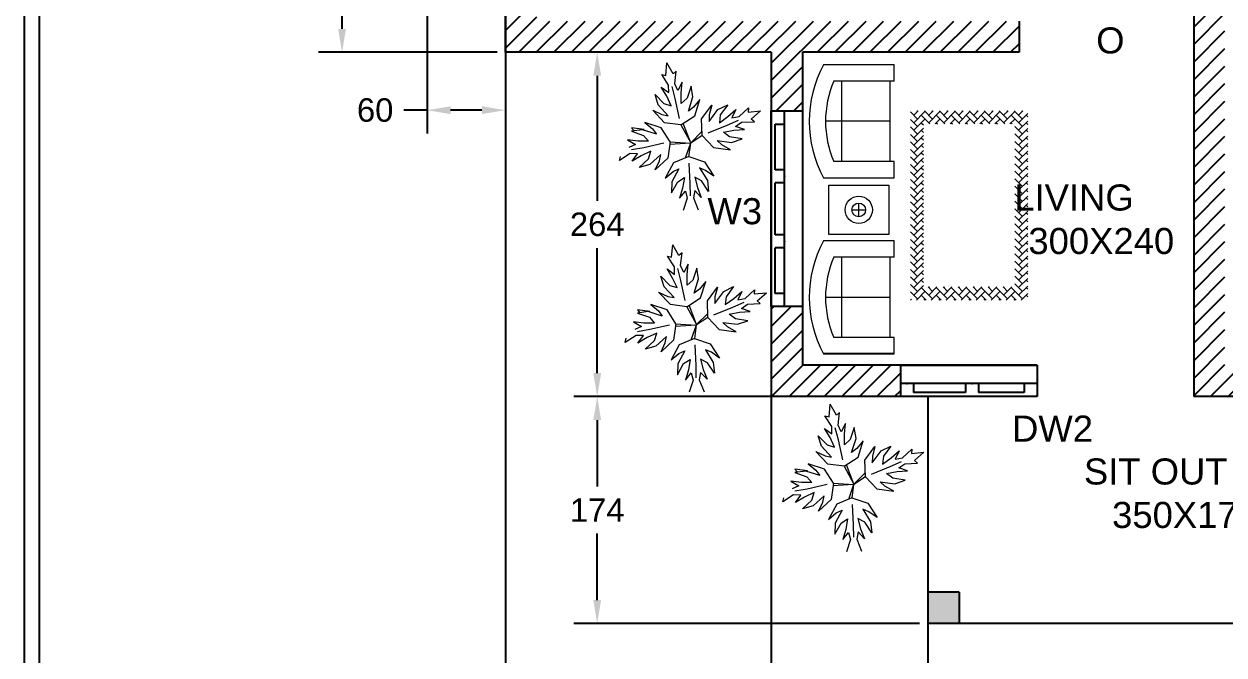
# Model space of a CAD drawing. Header units: inches. Extents: x -2903 to 3367, y -161 to 1064.
# Drawn here: x 512.25 to 521.45, y 584.16 to 589 of the extents above; entities that cross this region are included whole.
import ezdxf

# ---------------------------------------------------------------- set-up
doc = ezdxf.new("R2010")
doc.units = ezdxf.units.IN
doc.header["$MEASUREMENT"] = 0
doc.layers.add('furni', color=130, linetype='Continuous', lineweight=13)
doc.layers.add('landscape', color=84, linetype='Continuous', lineweight=0)
doc.layers.add('PLAN', color=10, linetype='Continuous')
doc.styles.get("Standard").update_dxf_attribs({"font": 'arial.ttf'})
doc.dimstyles.get("Standard").update_dxf_attribs({"dimtxt": 0.18, "dimasz": 0.18, "dimexe": 0.18, "dimexo": 0.0625, "dimgap": 0.09, "dimtad": 0, "dimtih": 1, "dimtoh": 1, "dimdec": 0, "dimlfac": 100, "dimzin": 0, "dimdsep": 46, "dimtxsty": 'Standard', "dimcen": 0.09, "dimadec": 0, "dimazin": 0, "dimtfac": 1, "dimtdec": 0, "dimtofl": 0, "dimtmove": 0, "dimatfit": 3, "dimfxl": 1, "dimtolj": 1, "dimtzin": 0, "dimarcsym": 0})

# ---------------------------------------------------------------- blocks, each defined once
blk = doc.blocks.new('*D602')
at = {"color": 0, "lineweight": -2, "transparency": 16777216}
for p, q in [((519.1802, 584.3408), (519.1802, 583.7264)), ((522.9602, 584.3408), (522.9602, 583.7264)), ((519.3602, 583.9064), (520.7813, 583.9064)), ((522.7802, 583.9064), (521.3592, 583.9064))]:
    blk.add_line(p, q, dxfattribs=at)
at = {"color": 0, "transparency": 16777216}
for points in [[(519.3602, 583.9364), (519.3602, 583.8764), (519.1802, 583.9064)], [(522.7802, 583.9364), (522.7802, 583.8764), (522.9602, 583.9064)]]:
    blk.add_solid(points, dxfattribs=at)
at = {"layer": 'Defpoints', "color": 0, "transparency": 16777216}
for p in [(519.1802, 584.4033), (522.9602, 584.4033), (519.1802, 583.9064)]:
    blk.add_point(p, dxfattribs=at)
at = {"color": 0, "transparency": 16777216, "insert": (521.0702, 583.9064), "char_height": 0.18, "attachment_point": 5}
blk.add_mtext('\\A1;378', dxfattribs=at)
blk = doc.blocks.new('*D603')
at = {"color": 0, "lineweight": -2, "transparency": 16777216}
for p, q in [((517.9802, 586.0808), (517.9802, 583.7264)), ((519.1802, 586.0808), (519.1802, 583.7264)), ((518.1602, 583.9064), (518.3002, 583.9064)), ((519.0002, 583.9064), (518.8603, 583.9064))]:
    blk.add_line(p, q, dxfattribs=at)
at = {"color": 0, "transparency": 16777216}
for points in [[(518.1602, 583.9364), (518.1602, 583.8764), (517.9802, 583.9064)], [(519.0002, 583.9364), (519.0002, 583.8764), (519.1802, 583.9064)]]:
    blk.add_solid(points, dxfattribs=at)
at = {"layer": 'Defpoints', "color": 0, "transparency": 16777216}
for p in [(517.9802, 586.1433), (519.1802, 586.1433), (517.9802, 583.9064)]:
    blk.add_point(p, dxfattribs=at)
at = {"color": 0, "transparency": 16777216, "insert": (518.5802, 583.9064), "char_height": 0.18, "attachment_point": 5}
blk.add_mtext('\\A1;120', dxfattribs=at)
blk = doc.blocks.new('*D604')
at = {"color": 0, "lineweight": -2, "transparency": 16777216}
for p, q in [((517.9177, 588.7833), (516.4646, 588.7833)), ((516.6446, 588.6033), (516.6446, 587.6452)), ((516.6446, 586.3233), (516.6446, 587.2814)), ((517.9177, 586.1433), (516.4646, 586.1433))]:
    blk.add_line(p, q, dxfattribs=at)
at = {"color": 0, "transparency": 16777216}
for points in [[(516.6146, 588.6033), (516.6746, 588.6033), (516.6446, 588.7833)], [(516.6146, 586.3233), (516.6746, 586.3233), (516.6446, 586.1433)]]:
    blk.add_solid(points, dxfattribs=at)
at = {"layer": 'Defpoints', "color": 0, "transparency": 16777216}
for p in [(516.6446, 588.7833), (517.9802, 588.7833), (517.9802, 586.1433)]:
    blk.add_point(p, dxfattribs=at)
at = {"color": 0, "transparency": 16777216, "insert": (516.6446, 587.4633), "char_height": 0.18, "attachment_point": 5}
blk.add_mtext('\\A1;264', dxfattribs=at)
blk = doc.blocks.new('*D605')
at = {"color": 0, "lineweight": -2, "transparency": 16777216}
for p, q in [((519.1177, 586.1433), (516.4646, 586.1433)), ((516.6446, 585.9633), (516.6446, 585.4536)), ((516.6446, 584.5833), (516.6446, 585.0929)), ((519.1177, 584.4033), (516.4646, 584.4033))]:
    blk.add_line(p, q, dxfattribs=at)
at = {"color": 0, "transparency": 16777216}
for points in [[(516.6146, 585.9633), (516.6746, 585.9633), (516.6446, 586.1433)], [(516.6146, 584.5833), (516.6746, 584.5833), (516.6446, 584.4033)]]:
    blk.add_solid(points, dxfattribs=at)
at = {"layer": 'Defpoints', "color": 0, "transparency": 16777216}
for p in [(516.6446, 586.1433), (519.1802, 586.1433), (519.1802, 584.4033)]:
    blk.add_point(p, dxfattribs=at)
at = {"color": 0, "transparency": 16777216, "insert": (516.6446, 585.2733), "char_height": 0.18, "attachment_point": 5}
blk.add_mtext('\\A1;174', dxfattribs=at)
blk = doc.blocks.new('*D606')
at = {"color": 0, "lineweight": -2, "transparency": 16777216}
for p, q in [((515.9402, 588.7208), (515.9402, 583.7264)), ((517.9802, 588.7208), (517.9802, 583.7264)), ((516.1202, 583.9064), (516.6702, 583.9064)), ((517.8002, 583.9064), (517.2502, 583.9064))]:
    blk.add_line(p, q, dxfattribs=at)
at = {"color": 0, "transparency": 16777216}
for points in [[(516.1202, 583.9364), (516.1202, 583.8764), (515.9402, 583.9064)], [(517.8002, 583.9364), (517.8002, 583.8764), (517.9802, 583.9064)]]:
    blk.add_solid(points, dxfattribs=at)
at = {"layer": 'Defpoints', "color": 0, "transparency": 16777216}
for p in [(515.9402, 588.7833), (517.9802, 588.7833), (517.9802, 583.9064)]:
    blk.add_point(p, dxfattribs=at)
at = {"color": 0, "transparency": 16777216, "insert": (516.9602, 583.9064), "char_height": 0.18, "attachment_point": 5}
blk.add_mtext('\\A1;204', dxfattribs=at)
blk = doc.blocks.new('*D607')
at = {"color": 0, "lineweight": -2, "transparency": 16777216}
for p, q in [((515.8777, 590.8233), (514.5072, 590.8233)), ((514.6872, 590.6433), (514.6872, 589.9852)), ((514.6872, 588.9633), (514.6872, 589.6214)), ((515.8777, 588.7833), (514.5072, 588.7833))]:
    blk.add_line(p, q, dxfattribs=at)
at = {"color": 0, "transparency": 16777216}
for points in [[(514.6572, 590.6433), (514.7172, 590.6433), (514.6872, 590.8233)], [(514.6572, 588.9633), (514.7172, 588.9633), (514.6872, 588.7833)]]:
    blk.add_solid(points, dxfattribs=at)
at = {"layer": 'Defpoints', "color": 0, "transparency": 16777216}
for p in [(514.6872, 590.8233), (515.9402, 590.8233), (515.9402, 588.7833)]:
    blk.add_point(p, dxfattribs=at)
at = {"color": 0, "transparency": 16777216, "insert": (514.6872, 589.8033), "char_height": 0.18, "attachment_point": 5}
blk.add_mtext('\\A1;204', dxfattribs=at)
blk = doc.blocks.new('*D611')
at = {"color": 0, "lineweight": -2, "transparency": 16777216}
for p, q in [((515.3402, 590.7608), (515.3402, 588.1595)), ((515.9402, 590.7608), (515.9402, 588.1595)), ((515.3402, 588.3395), (515.1602, 588.3395)), ((515.7602, 588.3395), (515.5202, 588.3395))]:
    blk.add_line(p, q, dxfattribs=at)
at = {"color": 0, "transparency": 16777216}
for points in [[(515.5202, 588.3695), (515.5202, 588.3095), (515.3402, 588.3395)], [(515.7602, 588.3695), (515.7602, 588.3095), (515.9402, 588.3395)]]:
    blk.add_solid(points, dxfattribs=at)
at = {"layer": 'Defpoints', "color": 0, "transparency": 16777216}
for p in [(515.3402, 590.8233), (515.9402, 590.8233), (515.3402, 588.3395)]:
    blk.add_point(p, dxfattribs=at)
at = {"color": 0, "transparency": 16777216, "insert": (514.9411, 588.3395), "char_height": 0.18, "attachment_point": 5}
blk.add_mtext('\\A1;60', dxfattribs=at)

msp = doc.modelspace()

# ---------------------------------------------------------------- hatches: boundary and pattern name
h = msp.add_hatch()
h.set_pattern_fill('ANSI31', color=256, scale=0.03, style=0)
h.set_pattern_definition([(45, (-1350.99307, -1192.71519), (-0.067351921, 0.067351921), [])])
h.paths.add_polyline_path([(522.9602, 595.3033), (523.2002, 595.3033), (523.2002, 595.0633), (522.9602, 595.0633)])
h.paths.add_polyline_path([(517.9802, 586.8333), (518.2202, 586.8333), (518.2202, 586.3833), (518.9702, 586.3833), (518.9702, 586.1433), (517.9802, 586.1433)])
h.paths.add_polyline_path([(515.3402, 594.3033), (516.3302, 594.3033), (516.3302, 594.0633), (515.5802, 594.0633), (515.5802, 593.3133), (515.3402, 593.3133)])
h.paths.add_polyline_path([(515.9402, 589.5633), (516.1802, 589.5633), (516.1802, 589.0233), (519.8802, 589.0233), (519.8802, 588.7833), (518.2202, 588.7833), (518.2202, 588.3333), (517.9802, 588.3333), (517.9802, 588.7833), (515.9402, 588.7833)])
h.paths.add_polyline_path([(525.0602, 595.3033), (525.3002, 595.3033), (525.3002, 594.1633), (525.0602, 594.1633)])
h.paths.add_polyline_path([(521.8202, 595.3033), (522.0602, 595.3033), (522.0602, 592.6633), (521.8202, 592.6633), (521.8202, 594.0633), (521.0702, 594.0633), (521.0702, 594.3033), (521.8202, 594.3033)])
h.paths.add_polyline_path([(517.8302, 594.3033), (519.5702, 594.3033), (519.5702, 594.0633), (518.8202, 594.0633), (518.8202, 590.8233), (518.5802, 590.8233), (518.5802, 594.0633), (517.8302, 594.0633)])
h.paths.add_polyline_path([(522.8602, 591.1598, 0.018332), (522.8602, 591.1828), (522.8602, 591.5233), (521.8202, 591.5233), (521.8202, 591.7633), (525.0602, 591.7633), (525.0602, 592.6633), (525.3002, 592.6633), (525.3002, 591.2333), (525.0602, 591.2333), (525.0602, 591.5233), (523.1002, 591.5233), (523.1002, 589.9833), (522.3602, 589.9833), (522.3602, 590.2233), (522.8602, 590.2233)])
h.paths.add_polyline_path([(524.4602, 589.9833), (523.9002, 589.9833), (523.9002, 590.2233), (525.0602, 590.2233), (525.0602, 590.5133), (525.3002, 590.5133), (525.3002, 589.9833), (524.7002, 589.9833), (524.7002, 588.9333), (524.4602, 588.9333)])
h.paths.add_polyline_path([(521.2202, 590.2233), (521.4602, 590.2233), (521.4602, 586.3833), (523.4102, 586.3833), (523.4102, 586.1433), (521.2202, 586.1433)])
h.paths.add_polyline_path([(524.4602, 587.4333), (524.7002, 587.4333), (524.7002, 586.1433), (524.4602, 586.1433), (524.4602, 586.3833)])
h.paths.add_polyline_path([(525.7335, 585.0865), (524.8744, 585.0865), (524.8744, 585.4575), (525.7335, 585.4575)], flags=9)
h.paths.add_polyline_path([(524.2675, 583.7033), (523.4083, 583.7033), (523.4083, 584.0742), (524.2675, 584.0742)], flags=9)
h.paths.add_polyline_path([(521.499, 583.7197), (520.6399, 583.7197), (520.6399, 584.0907), (521.499, 584.0907)], flags=9)
h.paths.add_polyline_path([(519.0175, 583.7197), (518.1583, 583.7197), (518.1583, 584.0906), (519.0175, 584.0906)], flags=9)
h.paths.add_polyline_path([(517.0719, 587.2765), (516.2127, 587.2765), (516.2127, 587.6475), (517.0719, 587.6475)], flags=9)
h.paths.add_polyline_path([(517.0819, 585.0865), (516.2228, 585.0865), (516.2228, 585.4575), (517.0819, 585.4575)], flags=9)
h.paths.add_polyline_path([(517.3874, 583.7197), (516.5283, 583.7197), (516.5283, 584.0906), (517.3874, 584.0906)], flags=9)
h.paths.add_polyline_path([(515.1144, 589.6165), (514.2553, 589.6165), (514.2553, 589.9875), (515.1144, 589.9875)], flags=9)
h.paths.add_polyline_path([(515.1014, 592.3766), (514.2422, 592.3766), (514.2422, 592.7475), (515.1014, 592.7475)], flags=9)
h.paths.add_polyline_path([(515.1257, 588.1528), (514.2665, 588.1528), (514.2665, 588.5237), (515.1257, 588.5237)], flags=9)
h.paths.add_polyline_path([(526.4409, 592.4566), (525.5818, 592.4566), (525.5818, 592.8275), (526.4409, 592.8275)], flags=9)
h.paths.add_polyline_path([(526.3723, 589.4714), (525.5132, 589.4714), (525.5132, 589.8423), (526.3723, 589.8423)], flags=9)
h.paths.add_polyline_path([(526.7785, 587.8766), (525.9194, 587.8766), (525.9194, 588.2475), (526.7785, 588.2475)], flags=9)
h.paths.add_polyline_path([(524.1959, 585.7817), (523.6768, 585.7817), (523.6768, 586.1938), (524.1959, 586.1938)], flags=9)
h.paths.add_polyline_path([(523.792, 582.0984), (517.3939, 582.0984), (517.3939, 582.9226), (523.792, 582.9226)], flags=9)
h.paths.add_polyline_path([(524.2199, 578.9098), (520.6099, 578.9098), (520.6099, 580.8411), (524.2199, 580.8411)], flags=9)
h.paths.add_polyline_path([(527.4273, 578.6013), (524.9291, 578.6013), (524.9291, 580.8411), (527.4273, 580.8411)], flags=9)
h.paths.add_polyline_path([(520.1087, 580.3247), (518.0157, 580.3247), (518.0157, 580.8585), (520.1087, 580.8585)], flags=25)
h.paths.add_polyline_path([(520.1087, 580.3247), (518.0157, 580.3247), (518.0157, 580.8585), (520.1087, 580.8585)], flags=25)
h.paths.add_polyline_path([(524.3592, 595.3075), (523.8865, 595.3075), (523.8865, 595.7197), (524.3592, 595.7197)], flags=9)
h.paths.add_polyline_path([(515.9289, 589.6881), (515.6425, 589.6881), (515.6425, 590.1002), (515.9289, 590.1002)], flags=9)
h.paths.add_polyline_path([(525.5943, 590.6224), (525.3079, 590.6224), (525.3079, 591.0345), (525.5943, 591.0345)], flags=9)
h.paths.add_polyline_path([(517.9629, 587.3548), (517.4438, 587.3548), (517.4438, 587.7669), (517.9629, 587.7669)], flags=9)
h.paths.add_polyline_path([(515.3261, 592.2658), (514.807, 592.2658), (514.807, 592.678), (515.3261, 592.678)], flags=9)
h.paths.add_polyline_path([(517.2259, 594.2997), (516.7068, 594.2997), (516.7068, 594.7118), (517.2259, 594.7118)], flags=9)
h.paths.add_polyline_path([(520.5685, 594.275), (520.0494, 594.275), (520.0494, 594.6871), (520.5685, 594.6871)], flags=9)
h.paths.add_polyline_path([(525.8039, 593.1393), (525.2848, 593.1393), (525.2848, 593.5515), (525.8039, 593.5515)], flags=9)
h.paths.add_polyline_path([(525.2157, 588.0063), (524.6966, 588.0063), (524.6966, 588.4184), (525.2157, 588.4184)], flags=9)
h.paths.add_polyline_path([(523.7247, 589.8864), (523.2676, 589.8864), (523.2676, 590.2985), (523.7247, 590.2985)], flags=9)
h.paths.add_polyline_path([(522.7118, 594.9643), (522.2546, 594.9643), (522.2546, 595.3764), (522.7118, 595.3764)], flags=9)
h.paths.add_polyline_path([(522.1895, 591.9985), (521.7323, 591.9985), (521.7323, 592.4106), (522.1895, 592.4106)], flags=9)
h.paths.add_polyline_path([(522.0802, 589.8763), (521.623, 589.8763), (521.623, 590.2884), (522.0802, 590.2884)], flags=9)
h.paths.add_polyline_path([(518.3231, 590.7829), (517.8659, 590.7829), (517.8659, 591.1951), (518.3231, 591.1951)], flags=9)
h.paths.add_polyline_path([(520.5196, 585.6874), (519.7987, 585.6874), (519.7987, 586.0996), (520.5196, 586.0996)], flags=9)
h.paths.add_polyline_path([(520.7531, 588.6616), (520.4358, 588.6616), (520.4358, 589.0737), (520.7531, 589.0737)], flags=9)
h.paths.add_polyline_path([(516.9685, 589.1987), (516.3254, 589.1987), (516.3254, 589.6108), (516.9685, 589.6108)], flags=9)
h.paths.add_polyline_path([(524.295, 590.4759), (523.0763, 590.4759), (523.0763, 591.2222), (524.295, 591.2222)], flags=25)
h.paths.add_polyline_path([(524.2032, 592.9574), (522.8768, 592.9574), (522.8768, 593.7037), (524.2032, 593.7037)], flags=9)
h.paths.add_polyline_path([(518.2914, 591.22), (516.6701, 591.22), (516.6701, 591.9663), (518.2914, 591.9663)], flags=9)
h.paths.add_polyline_path([(521.0119, 591.8237), (519.7834, 591.8237), (519.7834, 592.57), (521.0119, 592.57)], flags=9)
h.paths.add_polyline_path([(521.1411, 587.123), (519.9137, 587.123), (519.9137, 587.8693), (521.1411, 587.8693)], flags=9)
h.paths.add_polyline_path([(523.7649, 588.6593), (522.1436, 588.6593), (522.1436, 589.4056), (523.7649, 589.4056)], flags=9)
h.paths.add_polyline_path([(521.7755, 585.0221), (520.556, 585.0221), (520.556, 585.7684), (521.7755, 585.7684)], flags=9)
h.paths.add_polyline_path([(516.9802, 591.0633), (516.9802, 590.8233), (517.6802, 590.8233), (517.6802, 591.0633)])
h.paths.add_polyline_path([(516.1802, 591.0633), (516.1802, 590.2833), (515.9402, 590.2833), (515.9402, 590.8233), (515.3402, 590.8233), (515.3402, 591.8133), (515.5802, 591.8133), (515.5802, 591.0633)])
msp.add_hatch(color=256).paths.add_polyline_path([(519.1802, 584.6433), (519.4202, 584.6433), (519.4202, 584.4033), (519.1802, 584.4033)])

# ---------------------------------------------------------------- linework, layer by layer
for p, q in [((515.9402, 588.7833), (515.9402, 590.8233)), ((521.2202, 590.2233), (521.2202, 586.1433)), ((519.8802, 589.0233), (519.8802, 588.7833)), ((517.9802, 588.7833), (515.9402, 588.7833)), ((517.9802, 588.7833), (517.9802, 586.1433)), ((518.2202, 588.7833), (518.2202, 586.3833)), ((519.8802, 588.7833), (518.2202, 588.7833)), ((520.0202, 586.3833), (518.2202, 586.3833)), ((520.0202, 586.1433), (517.9802, 586.1433)), ((519.1802, 586.1433), (519.1802, 584.4033)), ((524.7002, 586.1433), (521.2202, 586.1433)), ((519.4202, 584.6433), (519.1802, 584.6433)), ((519.4202, 584.6433), (519.4202, 584.4033)), ((522.9602, 584.4033), (519.1802, 584.4033))]:
    msp.add_line(p, q)
at = {"color": 30}
for p, q in [((517.9802, 586.8333), (517.9802, 588.3333)), ((517.9802, 588.3333), (518.2202, 588.3333)), ((518.0802, 586.8333), (518.0802, 588.3333)), ((518.2202, 588.3333), (518.2202, 586.8333)), ((518.0102, 587.8833), (518.0102, 588.2333)), ((518.0102, 588.2333), (518.0802, 588.2333)), ((518.0802, 587.8833), (518.0102, 587.8833)), ((518.0102, 587.3833), (518.0102, 587.7833)), ((518.0802, 587.7833), (518.0102, 587.7833)), ((518.0802, 587.3833), (518.0102, 587.3833)), ((518.0102, 586.9333), (518.0102, 587.2833)), ((518.0802, 587.2833), (518.0102, 587.2833)), ((518.0802, 586.9333), (518.0102, 586.9333)), ((518.2202, 586.8333), (517.9802, 586.8333)), ((518.9702, 586.3833), (520.0202, 586.3833)), ((518.9702, 586.3833), (518.9702, 586.1433)), ((520.0202, 586.3833), (520.0202, 586.1433)), ((520.0202, 586.3833), (520.0202, 586.1433)), ((520.0202, 586.2433), (518.9702, 586.2433)), ((519.0702, 586.2433), (519.0702, 586.1733)), ((519.4702, 586.2433), (519.4702, 586.1733)), ((519.5702, 586.2433), (519.5702, 586.1733)), ((519.9202, 586.2433), (519.9202, 586.1733)), ((520.0202, 586.1433), (518.9702, 586.1433)), ((519.4702, 586.1733), (519.0702, 586.1733)), ((519.9202, 586.1733), (519.5702, 586.1733))]:
    msp.add_line(p, q, dxfattribs=at)
at = {"color": 22}
msp.add_line((518.9222, 586.4717), (518.3809, 586.4715), dxfattribs=at)
at = {"color": 30}
for p in [(518.0802, 587.8333), (518.0802, 587.3333), (519.0202, 586.2433), (519.5202, 586.2433)]:
    msp.add_point(p, dxfattribs=at)
at = {"layer": 'furni', "color": 0, "lineweight": 0}
msp.add_line((518.9222, 588.6867), (518.381, 588.6867), dxfattribs=at)
at = {"layer": 'furni', "color": 22, "lineweight": 0}
for p, q in [((518.9222, 588.5631), (518.9222, 588.6867)), ((518.9219, 588.5631), (518.4577, 588.5631)), ((518.9222, 588.5631), (518.458, 588.5631)), ((518.5222, 587.945), (518.5222, 588.5631)), ((518.8898, 588.5631), (518.8898, 587.945)), ((518.8901, 588.5631), (518.8901, 587.945)), ((519.0474, 588.3259), (519.1015, 588.2718)), ((519.1062, 588.3339), (519.0728, 588.3005)), ((519.159, 588.3293), (519.0728, 588.2431)), ((519.0968, 588.3339), (519.1015, 588.3293)), ((519.1543, 588.3339), (519.2165, 588.2718)), ((519.2211, 588.3339), (519.1877, 588.3005)), ((519.2739, 588.3293), (519.1877, 588.2431)), ((519.2118, 588.3339), (519.2165, 588.3293)), ((519.2693, 588.3339), (519.3314, 588.2718)), ((519.3361, 588.3339), (519.3027, 588.3005)), ((519.3889, 588.3293), (519.3027, 588.2431)), ((519.3267, 588.3339), (519.3314, 588.3293)), ((519.3842, 588.3339), (519.4463, 588.2718)), ((519.451, 588.3339), (519.4176, 588.3005)), ((519.5038, 588.3293), (519.4176, 588.2431)), ((519.4417, 588.3339), (519.4463, 588.3293)), ((519.4991, 588.3339), (519.5613, 588.2718)), ((519.566, 588.3339), (519.5326, 588.3005)), ((519.6188, 588.3293), (519.5326, 588.2431)), ((519.5566, 588.3339), (519.5613, 588.3293)), ((519.6141, 588.3339), (519.6762, 588.2718)), ((519.6809, 588.3339), (519.6475, 588.3005)), ((519.7337, 588.3293), (519.6475, 588.2431)), ((519.6716, 588.3339), (519.6762, 588.3293)), ((519.729, 588.3339), (519.7912, 588.2718)), ((519.7959, 588.3339), (519.7625, 588.3005)), ((519.8487, 588.3293), (519.7625, 588.2431)), ((519.7865, 588.3339), (519.7912, 588.3293)), ((519.844, 588.3339), (519.9061, 588.2718)), ((519.9108, 588.3339), (519.8774, 588.3005)), ((519.9015, 588.3339), (519.9061, 588.3293)), ((518.8898, 588.254), (518.3938, 588.2541)), ((518.8901, 588.254), (518.3941, 588.2541)), ((519.0474, 588.2685), (519.1015, 588.2143)), ((519.159, 588.2718), (519.0728, 588.1856)), ((519.1302, 588.3005), (519.1968, 588.2339)), ((519.1302, 588.2431), (519.1474, 588.2259)), ((519.2739, 588.2718), (519.2361, 588.2339)), ((519.2452, 588.3005), (519.3118, 588.2339)), ((519.2452, 588.2431), (519.2543, 588.2339)), ((519.3889, 588.2718), (519.351, 588.2339)), ((519.3601, 588.3005), (519.4267, 588.2339)), ((519.3601, 588.2431), (519.3693, 588.2339)), ((519.5038, 588.2718), (519.466, 588.2339)), ((519.4751, 588.3005), (519.5417, 588.2339)), ((519.4751, 588.2431), (519.4842, 588.2339)), ((519.6188, 588.2718), (519.5809, 588.2339)), ((519.59, 588.3005), (519.6566, 588.2339)), ((519.59, 588.2431), (519.5991, 588.2339)), ((519.7337, 588.2718), (519.6959, 588.2339)), ((519.705, 588.3005), (519.7716, 588.2339)), ((519.705, 588.2431), (519.7141, 588.2339)), ((519.8487, 588.2718), (519.8108, 588.2339)), ((519.8199, 588.3005), (519.9061, 588.2143)), ((519.8199, 588.2431), (519.829, 588.2339)), ((519.9474, 588.313), (519.8774, 588.2431)), ((519.9474, 588.2556), (519.8774, 588.1856)), ((519.9349, 588.3005), (519.9474, 588.288)), ((519.9349, 588.2431), (519.9474, 588.2305)), ((519.0474, 588.211), (519.1015, 588.1568)), ((519.0474, 588.1535), (519.1015, 588.0994)), ((519.1474, 588.2027), (519.0728, 588.1281)), ((519.1474, 588.1452), (519.0728, 588.0706)), ((519.1302, 588.1856), (519.1474, 588.1685)), ((519.8474, 588.2156), (519.9061, 588.1568)), ((519.8487, 588.2143), (519.8474, 588.213)), ((519.8474, 588.1581), (519.9061, 588.0994)), ((519.8487, 588.1568), (519.8474, 588.1556)), ((519.9474, 588.1981), (519.8774, 588.1281)), ((519.9474, 588.1406), (519.8774, 588.0706)), ((519.9349, 588.1856), (519.9474, 588.1731)), ((519.0474, 588.096), (519.1015, 588.0419)), ((519.1474, 588.0878), (519.0728, 588.0132)), ((519.1302, 588.1281), (519.1474, 588.111)), ((519.1302, 588.0706), (519.1474, 588.0535)), ((519.8474, 588.1006), (519.9061, 588.0419)), ((519.8487, 588.0994), (519.8474, 588.0981)), ((519.8474, 588.0432), (519.9061, 587.9844)), ((519.8487, 588.0419), (519.8474, 588.0406)), ((519.9474, 588.0831), (519.8774, 588.0132)), ((519.9349, 588.1281), (519.9474, 588.1156)), ((519.9349, 588.0706), (519.9474, 588.0581)), ((519.0474, 588.0386), (519.1015, 587.9844)), ((519.0474, 587.9811), (519.1015, 587.9269)), ((519.1474, 588.0303), (519.0728, 587.9557)), ((519.1474, 587.9728), (519.0728, 587.8982)), ((519.1302, 588.0132), (519.1474, 587.996)), ((519.1302, 587.9557), (519.1474, 587.9386)), ((519.8474, 587.9857), (519.9061, 587.9269)), ((519.8487, 587.9844), (519.8474, 587.9831)), ((519.9474, 588.0257), (519.8774, 587.9557)), ((519.9474, 587.9682), (519.8774, 587.8982)), ((519.9349, 588.0132), (519.9474, 588.0006)), ((519.9349, 587.9557), (519.9474, 587.9432)), ((518.9219, 587.945), (518.4577, 587.945)), ((518.9222, 587.945), (518.458, 587.945)), ((518.9219, 587.8214), (518.9219, 587.945)), ((518.9222, 587.8214), (518.9222, 587.945)), ((519.0474, 587.9236), (519.1015, 587.8695)), ((519.0474, 587.8661), (519.1015, 587.812)), ((519.1474, 587.9153), (519.0728, 587.8407)), ((519.1474, 587.8579), (519.0728, 587.7833)), ((519.1302, 587.8982), (519.1474, 587.8811)), ((519.8474, 587.9282), (519.9061, 587.8695)), ((519.8487, 587.9269), (519.8474, 587.9257)), ((519.8474, 587.8708), (519.9061, 587.812)), ((519.8487, 587.8695), (519.8474, 587.8682)), ((519.9474, 587.9107), (519.8774, 587.8407)), ((519.9349, 587.8982), (519.9474, 587.8857)), ((518.3806, 587.8214), (518.9219, 587.8214)), ((518.3809, 587.8214), (518.9222, 587.8214)), ((519.0474, 587.8087), (519.1015, 587.7545)), ((519.1474, 587.8004), (519.0728, 587.7258)), ((519.1302, 587.8407), (519.1474, 587.8236)), ((519.1302, 587.7833), (519.1474, 587.7661)), ((519.8474, 587.8133), (519.9061, 587.7545)), ((519.8487, 587.812), (519.8474, 587.8107)), ((519.9474, 587.8532), (519.8774, 587.7833)), ((519.9474, 587.7958), (519.8774, 587.7258)), ((519.9349, 587.8407), (519.9474, 587.8282)), ((519.9349, 587.7833), (519.9474, 587.7708)), ((519.0474, 587.7512), (519.1015, 587.6971)), ((519.0474, 587.6937), (519.1015, 587.6396)), ((519.1474, 587.7429), (519.0728, 587.6683)), ((519.1474, 587.6854), (519.0728, 587.6108)), ((519.1302, 587.7258), (519.1474, 587.7087)), ((519.8474, 587.7558), (519.9061, 587.6971)), ((519.8487, 587.7545), (519.8474, 587.7532)), ((519.8474, 587.6983), (519.9061, 587.6396)), ((519.8487, 587.6971), (519.8474, 587.6958)), ((519.9474, 587.7383), (519.8774, 587.6683)), ((519.9474, 587.6808), (519.8774, 587.6108)), ((519.9349, 587.7258), (519.9474, 587.7133)), ((518.6509, 587.5225), (518.6509, 587.6274)), ((519.0474, 587.6362), (519.1015, 587.5821)), ((519.1474, 587.628), (519.0728, 587.5534)), ((519.1302, 587.6683), (519.1474, 587.6512)), ((519.1302, 587.6108), (519.1474, 587.5937)), ((519.8474, 587.6409), (519.9061, 587.5821)), ((519.8487, 587.6396), (519.8474, 587.6383)), ((519.8474, 587.5834), (519.9061, 587.5246)), ((519.8487, 587.5821), (519.8474, 587.5808)), ((519.9474, 587.6234), (519.8774, 587.5534)), ((519.9349, 587.6683), (519.9474, 587.6558)), ((519.9349, 587.6108), (519.9474, 587.5983)), ((518.5985, 587.5749), (518.7034, 587.5749)), ((519.0474, 587.5788), (519.1015, 587.5246)), ((519.0474, 587.5213), (519.1015, 587.4672)), ((519.1474, 587.5705), (519.0728, 587.4959)), ((519.1474, 587.513), (519.0728, 587.4384)), ((519.1302, 587.5534), (519.1474, 587.5362)), ((519.1302, 587.4959), (519.1474, 587.4788)), ((519.8474, 587.5259), (519.9061, 587.4672)), ((519.8487, 587.5246), (519.8474, 587.5234)), ((519.9474, 587.5659), (519.8774, 587.4959)), ((519.9474, 587.5084), (519.8774, 587.4384)), ((519.9349, 587.5534), (519.9474, 587.5409)), ((519.9349, 587.4959), (519.9474, 587.4834)), ((519.0474, 587.4638), (519.1015, 587.4097)), ((519.0474, 587.4063), (519.1015, 587.3522)), ((519.1474, 587.4555), (519.0728, 587.3809)), ((519.1474, 587.3981), (519.0728, 587.3235)), ((519.1302, 587.4384), (519.1474, 587.4213)), ((519.8474, 587.4684), (519.9061, 587.4097)), ((519.8487, 587.4672), (519.8474, 587.4659)), ((519.8474, 587.411), (519.9061, 587.3522)), ((519.8487, 587.4097), (519.8474, 587.4084)), ((519.9474, 587.4509), (519.8774, 587.3809)), ((519.9349, 587.4384), (519.9474, 587.4259)), ((518.9222, 587.3369), (518.381, 587.3369)), ((518.9222, 587.2133), (518.9222, 587.3369)), ((519.0474, 587.3489), (519.1015, 587.2947)), ((519.1474, 587.3406), (519.0728, 587.266)), ((519.1302, 587.3809), (519.1474, 587.3638)), ((519.1302, 587.3235), (519.1474, 587.3063)), ((519.8474, 587.3535), (519.9061, 587.2947)), ((519.8487, 587.3522), (519.8474, 587.3509)), ((519.9474, 587.3935), (519.8774, 587.3235)), ((519.9474, 587.336), (519.8774, 587.266)), ((519.9349, 587.3809), (519.9474, 587.3684)), ((519.9349, 587.3235), (519.9474, 587.311)), ((518.9219, 587.2133), (518.4577, 587.2133)), ((518.9222, 587.2133), (518.458, 587.2133)), ((518.5222, 586.5953), (518.5222, 587.2133)), ((518.8898, 587.2133), (518.8898, 586.5953)), ((518.8901, 587.2133), (518.8901, 586.5953)), ((519.0474, 587.2914), (519.1015, 587.2373)), ((519.0474, 587.2339), (519.1015, 587.1798)), ((519.1474, 587.2831), (519.0728, 587.2085)), ((519.1474, 587.2257), (519.0728, 587.1511)), ((519.1302, 587.266), (519.1474, 587.2489)), ((519.8474, 587.296), (519.9061, 587.2373)), ((519.8487, 587.2947), (519.8474, 587.2935)), ((519.8474, 587.2385), (519.9061, 587.1798)), ((519.8487, 587.2373), (519.8474, 587.236)), ((519.9474, 587.2785), (519.8774, 587.2085)), ((519.9474, 587.221), (519.8774, 587.1511)), ((519.9349, 587.266), (519.9474, 587.2535)), ((519.0474, 587.1765), (519.1015, 587.1223)), ((519.1474, 587.1682), (519.0728, 587.0936)), ((519.1302, 587.2085), (519.1474, 587.1914)), ((519.1302, 587.1511), (519.1474, 587.1339)), ((519.8474, 587.1811), (519.9061, 587.1223)), ((519.8487, 587.1798), (519.8474, 587.1785)), ((519.8474, 587.1236), (519.9061, 587.0648)), ((519.8487, 587.1223), (519.8474, 587.121)), ((519.9474, 587.1636), (519.8774, 587.0936)), ((519.9349, 587.2085), (519.9474, 587.196)), ((519.9349, 587.1511), (519.9474, 587.1385)), ((519.0474, 587.119), (519.1015, 587.0648)), ((519.0474, 587.0615), (519.1015, 587.0074)), ((519.1474, 587.1107), (519.0728, 587.0361)), ((519.1474, 587.0532), (519.0728, 586.9786)), ((519.1302, 587.0936), (519.1474, 587.0765)), ((519.1302, 587.0361), (519.1474, 587.019)), ((519.8474, 587.0661), (519.9061, 587.0074)), ((519.8487, 587.0648), (519.8474, 587.0636)), ((519.9474, 587.1061), (519.8774, 587.0361)), ((519.9474, 587.0486), (519.8774, 586.9786)), ((519.9349, 587.0936), (519.9474, 587.0811)), ((519.9349, 587.0361), (519.9474, 587.0236)), ((519.0474, 587.004), (519.1015, 586.9499)), ((519.0474, 586.9466), (519.1015, 586.8924)), ((519.1474, 586.9958), (519.0728, 586.9212)), ((519.159, 586.9499), (519.0926, 586.8836)), ((519.1302, 586.9786), (519.2165, 586.8924)), ((519.1828, 586.9836), (519.2165, 586.9499)), ((519.1926, 586.9836), (519.1877, 586.9786)), ((519.2501, 586.9836), (519.1877, 586.9212)), ((519.2739, 586.9499), (519.2076, 586.8836)), ((519.2452, 586.9786), (519.3314, 586.8924)), ((519.2977, 586.9836), (519.3314, 586.9499)), ((519.3076, 586.9836), (519.3027, 586.9786)), ((519.3651, 586.9836), (519.3027, 586.9212)), ((519.3889, 586.9499), (519.3225, 586.8836)), ((519.3601, 586.9786), (519.4463, 586.8924)), ((519.4127, 586.9836), (519.4463, 586.9499)), ((519.4225, 586.9836), (519.4176, 586.9786)), ((519.48, 586.9836), (519.4176, 586.9212)), ((519.5038, 586.9499), (519.4375, 586.8836)), ((519.4751, 586.9786), (519.5613, 586.8924)), ((519.5276, 586.9836), (519.5613, 586.9499)), ((519.5375, 586.9836), (519.5326, 586.9786)), ((519.595, 586.9836), (519.5326, 586.9212)), ((519.6188, 586.9499), (519.5524, 586.8836)), ((519.59, 586.9786), (519.6762, 586.8924)), ((519.6426, 586.9836), (519.6762, 586.9499)), ((519.6524, 586.9836), (519.6475, 586.9786)), ((519.7099, 586.9836), (519.6475, 586.9212)), ((519.7337, 586.9499), (519.6674, 586.8836)), ((519.705, 586.9786), (519.7912, 586.8924)), ((519.7575, 586.9836), (519.7912, 586.9499)), ((519.7674, 586.9836), (519.7625, 586.9786)), ((519.8249, 586.9836), (519.7625, 586.9212)), ((519.8487, 586.9499), (519.7823, 586.8836)), ((519.8199, 586.9786), (519.9061, 586.8924)), ((519.8474, 587.0086), (519.9061, 586.9499)), ((519.8487, 587.0074), (519.8474, 587.0061)), ((519.9474, 586.9911), (519.8774, 586.9212)), ((519.9349, 586.9786), (519.9474, 586.9661)), ((518.8898, 586.9043), (518.3938, 586.9043)), ((518.8901, 586.9043), (518.3941, 586.9043)), ((519.0474, 586.8891), (519.0529, 586.8836)), ((519.1302, 586.9212), (519.1678, 586.8836)), ((519.159, 586.8924), (519.1501, 586.8836)), ((519.2452, 586.9212), (519.2828, 586.8836)), ((519.2739, 586.8924), (519.2651, 586.8836)), ((519.3601, 586.9212), (519.3977, 586.8836)), ((519.3889, 586.8924), (519.38, 586.8836)), ((519.4751, 586.9212), (519.5127, 586.8836)), ((519.5038, 586.8924), (519.495, 586.8836)), ((519.59, 586.9212), (519.6276, 586.8836)), ((519.6188, 586.8924), (519.6099, 586.8836)), ((519.705, 586.9212), (519.7426, 586.8836)), ((519.7337, 586.8924), (519.7249, 586.8836)), ((519.8199, 586.9212), (519.8575, 586.8836)), ((519.8487, 586.8924), (519.8398, 586.8836)), ((519.9474, 586.9337), (519.8973, 586.8836)), ((519.9349, 586.9212), (519.9474, 586.9086)), ((518.9219, 586.5953), (518.4577, 586.5953)), ((518.9222, 586.5953), (518.458, 586.5953)), ((518.9219, 586.4717), (518.9219, 586.5953)), ((518.9222, 586.4717), (518.9222, 586.5953))]:
    msp.add_line(p, q, dxfattribs=at)
msp.add_lwpolyline([(518.4203, 587.3864), (518.4203, 587.7635), (518.8816, 587.7635), (518.8816, 587.3864)], close=True, dxfattribs=at)
for radius in [0.1047, 0.0524]:
    msp.add_circle((518.6509, 587.5749), radius, dxfattribs=at)
for centre, radius, start, end in [((519.1731, 588.254), 0.9029, 151.36742, 208.6303), ((519.1734, 588.2539), 0.9029, 151.36742, 208.6303), ((519.1752, 588.254), 0.7793, 156.63794, 203.36434), ((519.1731, 586.9043), 0.9029, 151.36742, 208.6303), ((519.1734, 586.9042), 0.9029, 151.36742, 208.6303), ((519.1752, 586.9043), 0.7793, 156.63794, 203.36434)]:
    msp.add_arc(centre, radius, start, end, dxfattribs=at)
at = {"layer": 'landscape', "color": 86}
for p, q in [((517.1704, 588.6062), (517.1784, 588.7013)), ((517.2269, 588.6191), (517.1784, 588.7013)), ((517.1924, 588.5321), (517.1395, 588.614)), ((517.1395, 588.614), (517.1704, 588.6062)), ((517.2515, 588.6396), (517.2269, 588.6191)), ((517.2393, 588.5428), (517.2515, 588.6396)), ((517.1354, 588.5166), (517.193, 588.4749)), ((517.1779, 588.4471), (517.1354, 588.5166)), ((517.193, 588.4749), (517.1924, 588.5321)), ((517.2421, 588.4282), (517.2183, 588.5208)), ((517.2636, 588.491), (517.2393, 588.5428)), ((517.2973, 588.5536), (517.2636, 588.491)), ((517.2892, 588.4725), (517.2973, 588.5536)), ((517.3644, 588.5237), (517.3336, 588.4317)), ((517.3774, 588.4406), (517.3644, 588.5237)), ((517.088, 588.4606), (517.1556, 588.3911)), ((517.1123, 588.3801), (517.088, 588.4606)), ((517.2125, 588.3739), (517.1779, 588.4471)), ((517.2753, 588.275), (517.2421, 588.4282)), ((517.2898, 588.3916), (517.2892, 588.4725)), ((517.3336, 588.4317), (517.2898, 588.3916)), ((517.3438, 588.3325), (517.3774, 588.4406)), ((517.433, 588.4217), (517.384, 588.3623)), ((517.3927, 588.2964), (517.433, 588.4217)), ((517.0704, 588.339), (517.1404, 588.3067)), ((517.1611, 588.2436), (517.0704, 588.339)), ((517.1894, 588.2973), (517.1123, 588.3801)), ((517.1556, 588.3911), (517.2125, 588.3739)), ((517.384, 588.3623), (517.3438, 588.3325)), ((517.4445, 588.272), (517.5228, 588.3776)), ((517.5022, 588.2533), (517.5705, 588.3435)), ((517.5228, 588.3776), (517.503, 588.3032)), ((517.5705, 588.3435), (517.6457, 588.3813)), ((517.6457, 588.3813), (517.5888, 588.3027)), ((517.6478, 588.2904), (517.709, 588.3442)), ((517.709, 588.3442), (517.6778, 588.2803)), ((517.734, 588.2908), (517.8056, 588.357)), ((517.8056, 588.357), (517.8033, 588.3252)), ((517.8033, 588.3252), (517.8984, 588.3336)), ((517.8257, 588.2717), (517.8984, 588.3336)), ((517.0108, 588.2453), (517.0696, 588.1956)), ((517.1355, 588.2035), (517.0108, 588.2453)), ((517.1404, 588.3067), (517.1894, 588.2973)), ((517.2868, 588.2268), (517.1611, 588.2436)), ((517.2868, 588.2268), (517.3927, 588.2964)), ((517.2868, 588.2268), (517.3619, 588.0903)), ((517.3619, 588.0903), (517.3048, 588.2386)), ((517.4495, 588.1453), (517.4445, 588.272)), ((517.503, 588.3032), (517.5022, 588.2533)), ((517.5888, 588.3027), (517.5817, 588.2437)), ((517.5817, 588.2437), (517.6478, 588.2904)), ((517.6402, 588.2239), (517.7274, 588.2633)), ((517.6778, 588.2803), (517.734, 588.2908)), ((517.7058, 588.2136), (517.7527, 588.2464)), ((517.7527, 588.2464), (517.8501, 588.2511)), ((517.8501, 588.2511), (517.8257, 588.2717)), ((517.0041, 588.1914), (516.9075, 588.2047)), ((516.9075, 588.2047), (516.9277, 588.18)), ((516.9912, 588.19), (516.9079, 588.178)), ((516.9079, 588.178), (516.9995, 588.1461)), ((517.0988, 588.1551), (516.9912, 588.19)), ((516.9995, 588.1461), (517.0391, 588.1018)), ((517.0696, 588.1956), (517.0988, 588.1551)), ((517.2039, 588.0967), (517.1355, 588.2035)), ((517.3619, 588.0903), (517.4483, 588.1752)), ((517.3619, 588.0903), (517.4494, 588.1473)), ((517.4495, 588.1453), (517.5364, 588.0529)), ((517.495, 588.1648), (517.6402, 588.2239)), ((517.6124, 588.1706), (517.692, 588.1851)), ((517.6595, 588.1344), (517.6124, 588.1706)), ((517.7554, 588.1199), (517.6595, 588.1344)), ((517.692, 588.1851), (517.7733, 588.1911)), ((517.7733, 588.1911), (517.7058, 588.2136)), ((516.8772, 588.1114), (516.9394, 588.0768)), ((516.9582, 588.1022), (516.8772, 588.1114)), ((516.9394, 588.0768), (516.8873, 588.0532)), ((517.0025, 588.052), (516.9085, 588.0345)), ((517.0391, 588.1018), (516.9582, 588.1022)), ((517.1554, 588.0867), (517.0025, 588.052)), ((517.2039, 588.0967), (517.1855, 587.9712)), ((517.3593, 588.0863), (517.2008, 588.0753)), ((517.2039, 588.0967), (517.3593, 588.0863)), ((517.3593, 588.0863), (517.3189, 587.9721)), ((517.3593, 588.0863), (517.3447, 587.9828)), ((517.5364, 588.0529), (517.6667, 588.0348)), ((517.5997, 588.0728), (517.5635, 588.1072)), ((517.5635, 588.1072), (517.6758, 588.0927)), ((517.6667, 588.0348), (517.5997, 588.0728)), ((517.6758, 588.0927), (517.7554, 588.1199)), ((516.8974, 588.0061), (516.8148, 587.9542)), ((516.8148, 587.9542), (516.823, 587.9851)), ((516.9546, 588.006), (516.8974, 588.0061)), ((516.9122, 587.949), (516.9546, 588.006)), ((516.9822, 587.9906), (516.9122, 587.949)), ((516.9676, 587.9009), (517.0379, 587.9676)), ((517.0558, 588.0243), (516.9822, 587.9906)), ((517.0379, 587.9676), (517.0558, 588.0243)), ((517.1322, 588.0003), (517.0484, 587.9242)), ((517.1855, 587.9712), (517.089, 587.8818)), ((517.089, 587.8818), (517.1222, 587.9513)), ((517.1222, 587.9513), (517.1322, 588.0003)), ((517.3465, 587.9836), (517.2296, 587.9347)), ((517.3465, 587.9836), (517.467, 587.9439)), ((517.0484, 587.9242), (516.9676, 587.9009)), ((517.2296, 587.9347), (517.1669, 587.819)), ((517.1669, 587.819), (517.226, 587.8684)), ((517.2709, 587.8902), (517.218, 587.7902)), ((517.226, 587.8684), (517.2709, 587.8902)), ((517.3481, 587.9341), (517.3559, 587.7775)), ((517.4292, 587.8964), (517.4898, 587.8008)), ((517.4757, 587.8781), (517.4292, 587.8964)), ((517.467, 587.9439), (517.5385, 587.8335)), ((517.5385, 587.8335), (517.4757, 587.8781)), ((517.2155, 587.7061), (517.2627, 587.7908)), ((517.218, 587.7902), (517.2155, 587.7061)), ((517.2627, 587.7908), (517.3132, 587.8222)), ((517.3132, 587.8222), (517.2988, 587.7425)), ((517.3559, 587.7775), (517.357, 587.6819)), ((517.3924, 587.8253), (517.4129, 587.747)), ((517.4451, 587.7979), (517.3924, 587.8253)), ((517.4988, 587.7171), (517.4451, 587.7979)), ((517.4898, 587.8008), (517.4988, 587.7171)), ((517.2988, 587.7425), (517.2759, 587.6644)), ((517.2759, 587.6644), (517.3206, 587.7196)), ((517.3206, 587.7196), (517.3349, 587.6643)), ((517.393, 587.7225), (517.383, 587.6661)), ((517.4419, 587.6708), (517.393, 587.7225)), ((517.4129, 587.747), (517.4419, 587.6708)), ((517.3349, 587.6643), (517.3051, 587.5714)), ((517.383, 587.6661), (517.4199, 587.5759)), ((517.2153, 587.2112), (517.2234, 587.3063)), ((517.2719, 587.2241), (517.2234, 587.3063)), ((517.2373, 587.1371), (517.1844, 587.219)), ((517.1844, 587.219), (517.2153, 587.2112)), ((517.2964, 587.2446), (517.2719, 587.2241)), ((517.2842, 587.1478), (517.2964, 587.2446)), ((517.1803, 587.1216), (517.2379, 587.0799)), ((517.2228, 587.0521), (517.1803, 587.1216)), ((517.2379, 587.0799), (517.2373, 587.1371)), ((517.2871, 587.0332), (517.2633, 587.1258)), ((517.3085, 587.096), (517.2842, 587.1478)), ((517.3423, 587.1586), (517.3085, 587.096)), ((517.3342, 587.0775), (517.3423, 587.1586)), ((517.4093, 587.1287), (517.3785, 587.0367)), ((517.4224, 587.0456), (517.4093, 587.1287)), ((517.1329, 587.0656), (517.2006, 586.9961)), ((517.1572, 586.9851), (517.1329, 587.0656)), ((517.2574, 586.9789), (517.2228, 587.0521)), ((517.3202, 586.88), (517.2871, 587.0332)), ((517.3347, 586.9966), (517.3342, 587.0775)), ((517.3785, 587.0367), (517.3347, 586.9966)), ((517.3888, 586.9375), (517.4224, 587.0456)), ((517.1154, 586.944), (517.1853, 586.9117)), ((517.206, 586.8486), (517.1154, 586.944)), ((517.2344, 586.9023), (517.1572, 586.9851)), ((517.2006, 586.9961), (517.2574, 586.9789)), ((517.4289, 586.9673), (517.3888, 586.9375)), ((517.4779, 587.0267), (517.4289, 586.9673)), ((517.4376, 586.9014), (517.4779, 587.0267)), ((517.4894, 586.877), (517.5677, 586.9826)), ((517.5472, 586.8583), (517.6154, 586.9485)), ((517.5677, 586.9826), (517.548, 586.9082)), ((517.6154, 586.9485), (517.6906, 586.9863)), ((517.6906, 586.9863), (517.6338, 586.9077)), ((517.6928, 586.8954), (517.7539, 586.9492)), ((517.7539, 586.9492), (517.7227, 586.8853)), ((517.779, 586.8958), (517.8506, 586.962)), ((517.8506, 586.962), (517.8482, 586.9302)), ((517.8482, 586.9302), (517.9433, 586.9386)), ((517.8707, 586.8767), (517.9433, 586.9386)), ((517.0557, 586.8503), (517.1145, 586.8006)), ((517.1805, 586.8085), (517.0557, 586.8503)), ((517.1853, 586.9117), (517.2344, 586.9023)), ((517.3317, 586.8318), (517.206, 586.8486)), ((517.3317, 586.8318), (517.4376, 586.9014)), ((517.4068, 586.6953), (517.3497, 586.8436)), ((517.4944, 586.7503), (517.4894, 586.877)), ((517.548, 586.9082), (517.5472, 586.8583)), ((517.6338, 586.9077), (517.6266, 586.8487)), ((517.6266, 586.8487), (517.6928, 586.8954)), ((517.6852, 586.8289), (517.7723, 586.8683)), ((517.7227, 586.8853), (517.779, 586.8958)), ((517.7508, 586.8186), (517.7976, 586.8514)), ((517.7976, 586.8514), (517.895, 586.8561)), ((517.895, 586.8561), (517.8707, 586.8767)), ((517.0491, 586.7964), (516.9524, 586.8097)), ((516.9524, 586.8097), (516.9726, 586.785)), ((517.0361, 586.795), (516.9529, 586.783)), ((516.9529, 586.783), (517.0445, 586.7511)), ((517.1438, 586.7601), (517.0361, 586.795)), ((517.1145, 586.8006), (517.1438, 586.7601)), ((517.2488, 586.7017), (517.1805, 586.8085)), ((517.3317, 586.8318), (517.4068, 586.6953)), ((517.4068, 586.6953), (517.4932, 586.7802)), ((517.4068, 586.6953), (517.4944, 586.7523)), ((517.54, 586.7698), (517.6852, 586.8289)), ((517.6573, 586.7756), (517.737, 586.7901)), ((517.7044, 586.7394), (517.6573, 586.7756)), ((517.737, 586.7901), (517.8182, 586.7961)), ((517.8182, 586.7961), (517.7508, 586.8186)), ((516.9222, 586.7163), (516.9843, 586.6818)), ((517.0031, 586.7072), (516.9222, 586.7163)), ((516.9843, 586.6818), (516.9322, 586.6582)), ((517.084, 586.7068), (517.0031, 586.7072)), ((517.0445, 586.7511), (517.084, 586.7068)), ((517.2003, 586.6917), (517.0474, 586.657)), ((517.2488, 586.7017), (517.2304, 586.5762)), ((517.4042, 586.6913), (517.2457, 586.6803)), ((517.2488, 586.7017), (517.4042, 586.6913)), ((517.4042, 586.6913), (517.3638, 586.577)), ((517.4042, 586.6913), (517.3896, 586.5878)), ((517.4944, 586.7503), (517.5813, 586.6579)), ((517.6447, 586.6778), (517.6085, 586.7122)), ((517.6085, 586.7122), (517.7207, 586.6977)), ((517.7116, 586.6398), (517.6447, 586.6778)), ((517.8003, 586.7249), (517.7044, 586.7394)), ((517.7207, 586.6977), (517.8003, 586.7249)), ((516.9423, 586.6111), (516.8598, 586.5592)), ((516.8598, 586.5592), (516.8679, 586.5901)), ((516.9995, 586.611), (516.9423, 586.6111)), ((517.0474, 586.657), (516.9534, 586.6394)), ((516.9571, 586.554), (516.9995, 586.611)), ((517.0271, 586.5956), (516.9571, 586.554)), ((517.0125, 586.5059), (517.0829, 586.5726)), ((517.1007, 586.6293), (517.0271, 586.5956)), ((517.0829, 586.5726), (517.1007, 586.6293)), ((517.1771, 586.6052), (517.0933, 586.5292)), ((517.2304, 586.5762), (517.1339, 586.4868)), ((517.1671, 586.5563), (517.1771, 586.6052)), ((517.3915, 586.5886), (517.2745, 586.5397)), ((517.3915, 586.5886), (517.5119, 586.5489)), ((517.5813, 586.6579), (517.7116, 586.6398)), ((517.0933, 586.5292), (517.0125, 586.5059)), ((517.1339, 586.4868), (517.1671, 586.5563)), ((517.2745, 586.5397), (517.2118, 586.424)), ((517.3159, 586.4952), (517.2629, 586.3952)), ((517.2709, 586.4734), (517.3159, 586.4952)), ((517.393, 586.5391), (517.4008, 586.3825)), ((517.4741, 586.5014), (517.5347, 586.4058)), ((517.5206, 586.4831), (517.4741, 586.5014)), ((517.5119, 586.5489), (517.5834, 586.4385)), ((517.5834, 586.4385), (517.5206, 586.4831)), ((517.2118, 586.424), (517.2709, 586.4734)), ((517.2604, 586.3111), (517.3077, 586.3958)), ((517.2629, 586.3952), (517.2604, 586.3111)), ((517.3077, 586.3958), (517.3581, 586.4272)), ((517.3581, 586.4272), (517.3437, 586.3475)), ((517.4373, 586.4303), (517.4579, 586.352)), ((517.49, 586.4029), (517.4373, 586.4303)), ((517.5437, 586.3221), (517.49, 586.4029)), ((517.5347, 586.4058), (517.5437, 586.3221)), ((517.3437, 586.3475), (517.3208, 586.2694)), ((517.3208, 586.2694), (517.3655, 586.3246)), ((517.3655, 586.3246), (517.3798, 586.2693)), ((517.4008, 586.3825), (517.402, 586.2869)), ((517.4379, 586.3275), (517.4279, 586.2711)), ((517.4868, 586.2758), (517.4379, 586.3275)), ((517.4579, 586.352), (517.4868, 586.2758)), ((517.3798, 586.2693), (517.3501, 586.1764)), ((517.4279, 586.2711), (517.4649, 586.1809)), ((518.4229, 585.9887), (518.4309, 586.0838)), ((518.4794, 586.0016), (518.4309, 586.0838)), ((518.5039, 586.022), (518.4794, 586.0016)), ((518.4918, 585.9253), (518.5039, 586.022)), ((518.4449, 585.9146), (518.3919, 585.9965)), ((518.3919, 585.9965), (518.4229, 585.9887)), ((518.516, 585.8735), (518.4918, 585.9253)), ((518.5498, 585.936), (518.516, 585.8735)), ((518.5417, 585.855), (518.5498, 585.936)), ((518.3405, 585.8431), (518.4081, 585.7736)), ((518.3648, 585.7625), (518.3405, 585.8431)), ((518.3879, 585.8991), (518.4455, 585.8574)), ((518.4304, 585.8296), (518.3879, 585.8991)), ((518.4455, 585.8574), (518.4449, 585.9146)), ((518.4946, 585.8106), (518.4708, 585.9032)), ((518.5423, 585.774), (518.5417, 585.855)), ((518.6168, 585.9062), (518.5861, 585.8142)), ((518.6299, 585.823), (518.6168, 585.9062)), ((518.4419, 585.6798), (518.3648, 585.7625)), ((518.4081, 585.7736), (518.465, 585.7564)), ((518.465, 585.7564), (518.4304, 585.8296)), ((518.5278, 585.6574), (518.4946, 585.8106)), ((518.5861, 585.8142), (518.5423, 585.774)), ((518.5963, 585.715), (518.6299, 585.823)), ((518.6364, 585.7447), (518.5963, 585.715)), ((518.6854, 585.8042), (518.6364, 585.7447)), ((518.6452, 585.6789), (518.6854, 585.8042)), ((518.6969, 585.6544), (518.7753, 585.7601)), ((518.7753, 585.7601), (518.7555, 585.6857)), ((518.823, 585.726), (518.8982, 585.7638)), ((518.8982, 585.7638), (518.8413, 585.6852)), ((518.9865, 585.6732), (519.0581, 585.7395)), ((519.0581, 585.7395), (519.0558, 585.7076)), ((518.3229, 585.7214), (518.3928, 585.6891)), ((518.4135, 585.626), (518.3229, 585.7214)), ((518.3928, 585.6891), (518.4419, 585.6798)), ((518.5392, 585.6092), (518.6452, 585.6789)), ((518.702, 585.5277), (518.6969, 585.6544)), ((518.7547, 585.6357), (518.823, 585.726)), ((518.7555, 585.6857), (518.7547, 585.6357)), ((518.8413, 585.6852), (518.8342, 585.6262)), ((518.8342, 585.6262), (518.9003, 585.6729)), ((518.9003, 585.6729), (518.9615, 585.7267)), ((518.9615, 585.7267), (518.9303, 585.6628)), ((518.9303, 585.6628), (518.9865, 585.6732)), ((519.0558, 585.7076), (519.1508, 585.7161)), ((519.0782, 585.6542), (519.1508, 585.7161)), ((519.1026, 585.6335), (519.0782, 585.6542)), ((518.2566, 585.5738), (518.16, 585.5872)), ((518.16, 585.5872), (518.1801, 585.5624)), ((518.2437, 585.5725), (518.1604, 585.5605)), ((518.1604, 585.5605), (518.252, 585.5285)), ((518.3513, 585.5376), (518.2437, 585.5725)), ((518.2633, 585.6278), (518.3221, 585.5781)), ((518.388, 585.586), (518.2633, 585.6278)), ((518.3221, 585.5781), (518.3513, 585.5376)), ((518.4564, 585.4792), (518.388, 585.586)), ((518.5392, 585.6092), (518.4135, 585.626)), ((518.5392, 585.6092), (518.6144, 585.4728)), ((518.6144, 585.4728), (518.5573, 585.6211)), ((518.6144, 585.4728), (518.7008, 585.5577)), ((518.7475, 585.5473), (518.8927, 585.6063)), ((518.8649, 585.5531), (518.9445, 585.5676)), ((518.8927, 585.6063), (518.9798, 585.6457)), ((518.9445, 585.5676), (519.0258, 585.5735)), ((518.9583, 585.596), (519.0051, 585.6288)), ((519.0258, 585.5735), (518.9583, 585.596)), ((519.0051, 585.6288), (519.1026, 585.6335)), ((518.1297, 585.4938), (518.1919, 585.4593)), ((518.2106, 585.4847), (518.1297, 585.4938)), ((518.2916, 585.4843), (518.2106, 585.4847)), ((518.252, 585.5285), (518.2916, 585.4843)), ((518.4078, 585.4692), (518.255, 585.4345)), ((518.4564, 585.4792), (518.438, 585.3537)), ((518.6118, 585.4687), (518.4532, 585.4578)), ((518.4564, 585.4792), (518.6118, 585.4687)), ((518.6118, 585.4687), (518.5713, 585.3545)), ((518.6118, 585.4687), (518.5971, 585.3653)), ((518.6144, 585.4728), (518.7019, 585.5298)), ((518.702, 585.5277), (518.7889, 585.4353)), ((518.8522, 585.4553), (518.816, 585.4897)), ((518.816, 585.4897), (518.9282, 585.4752)), ((518.9119, 585.5169), (518.8649, 585.5531)), ((519.0079, 585.5024), (518.9119, 585.5169)), ((518.9282, 585.4752), (519.0079, 585.5024)), ((518.1499, 585.3886), (518.0673, 585.3367)), ((518.1919, 585.4593), (518.1398, 585.4357)), ((518.2071, 585.3885), (518.1499, 585.3886)), ((518.255, 585.4345), (518.161, 585.4169)), ((518.1646, 585.3314), (518.2071, 585.3885)), ((518.2347, 585.373), (518.1646, 585.3314)), ((518.3083, 585.4067), (518.2347, 585.373)), ((518.2904, 585.3501), (518.3083, 585.4067)), ((518.3846, 585.3827), (518.3009, 585.3066)), ((518.3746, 585.3338), (518.3846, 585.3827)), ((518.7889, 585.4353), (518.9192, 585.4172)), ((518.9192, 585.4172), (518.8522, 585.4553)), ((518.0673, 585.3367), (518.0755, 585.3675)), ((518.22, 585.2833), (518.2904, 585.3501)), ((518.3009, 585.3066), (518.22, 585.2833)), ((518.438, 585.3537), (518.3415, 585.2643)), ((518.3415, 585.2643), (518.3746, 585.3338)), ((518.482, 585.3171), (518.4194, 585.2014)), ((518.599, 585.3661), (518.482, 585.3171)), ((518.599, 585.3661), (518.7194, 585.3264)), ((518.6005, 585.3166), (518.6084, 585.16)), ((518.6817, 585.2788), (518.7422, 585.1832)), ((518.7282, 585.2606), (518.6817, 585.2788)), ((518.7194, 585.3264), (518.7909, 585.2159)), ((518.4194, 585.2014), (518.4785, 585.2508)), ((518.5234, 585.2727), (518.4705, 585.1726)), ((518.4785, 585.2508), (518.5234, 585.2727)), ((518.5152, 585.1733), (518.5656, 585.2047)), ((518.5656, 585.2047), (518.5513, 585.125)), ((518.6449, 585.2077), (518.6654, 585.1294)), ((518.6976, 585.1804), (518.6449, 585.2077)), ((518.7909, 585.2159), (518.7282, 585.2606)), ((518.468, 585.0885), (518.5152, 585.1733)), ((518.4705, 585.1726), (518.468, 585.0885)), ((518.5513, 585.125), (518.5284, 585.0468)), ((518.5284, 585.0468), (518.5731, 585.1021)), ((518.5731, 585.1021), (518.5874, 585.0467)), ((518.6084, 585.16), (518.6095, 585.0644)), ((518.6454, 585.1049), (518.6355, 585.0486)), ((518.6943, 585.0533), (518.6454, 585.1049)), ((518.6654, 585.1294), (518.6943, 585.0533)), ((518.7513, 585.0996), (518.6976, 585.1804)), ((518.7422, 585.1832), (518.7513, 585.0996)), ((518.5874, 585.0467), (518.5576, 584.9538)), ((518.6355, 585.0486), (518.6724, 584.9583))]:
    msp.add_line(p, q, dxfattribs=at)
at = {"layer": 'PLAN', "color": 0}
for points in [[(529.3331, 599.9118), (512.2474, 599.9118), (512.2474, 575.7476), (529.3331, 575.7476)], [(529.2169, 599.7956), (512.3636, 599.7956), (512.3636, 575.8639), (529.2169, 575.8639)]]:
    msp.add_lwpolyline(points, close=True, dxfattribs=at)

# ---------------------------------------------------------------- texts
at = {"char_height": 0.2, "attachment_point": 3}
for s, insert in [('O', (520.6896, 588.9744)), ('LIVING     300X240', (521.0707, 587.7698)), ('W3', (517.9095, 587.6648)), ('DW2', (520.448, 585.9975)), ('SIT OUT    350X170', (521.713, 585.669))]:
    msp.add_mtext_dynamic_manual_height_columns(s, width=1.481108, gutter_width=12.5, heights=[0], dxfattribs=dict(at, insert=insert))

# ---------------------------------------------------------------- dimensions: what is measured, and where the dimension line sits
for base, p1, p2, angle, picture, middle in [((514.6872, 590.8233), (515.9402, 588.7833), (515.9402, 590.8233), 90, '*D607', (514.6872, 589.8033)), ((515.3402, 588.3395), (515.9402, 590.8233), (515.3402, 590.8233), 180, '*D611', (514.9411, 588.3395)), ((517.9802, 583.9064), (515.9402, 588.7833), (517.9802, 588.7833), 180, '*D606', (516.9602, 583.9064)), ((516.6446, 588.7833), (517.9802, 586.1433), (517.9802, 588.7833), 90, '*D604', (516.6446, 587.4633)), ((516.6446, 586.1433), (519.1802, 584.4033), (519.1802, 586.1433), 90, '*D605', (516.6446, 585.2733)), ((517.9802, 583.9064), (519.1802, 586.1433), (517.9802, 586.1433), 180, '*D603', (518.5802, 583.9064)), ((519.1802, 583.9064), (522.9602, 584.4033), (519.1802, 584.4033), 180, '*D602', (521.0702, 583.9064))]:
    dim = msp.add_linear_dim(base=base, p1=p1, p2=p2, angle=angle, dimstyle='Standard')
    dim.commit()
    dim.dimension.update_dxf_attribs({"geometry": picture, "text_midpoint": middle})

doc.saveas('drawing.dxf')
